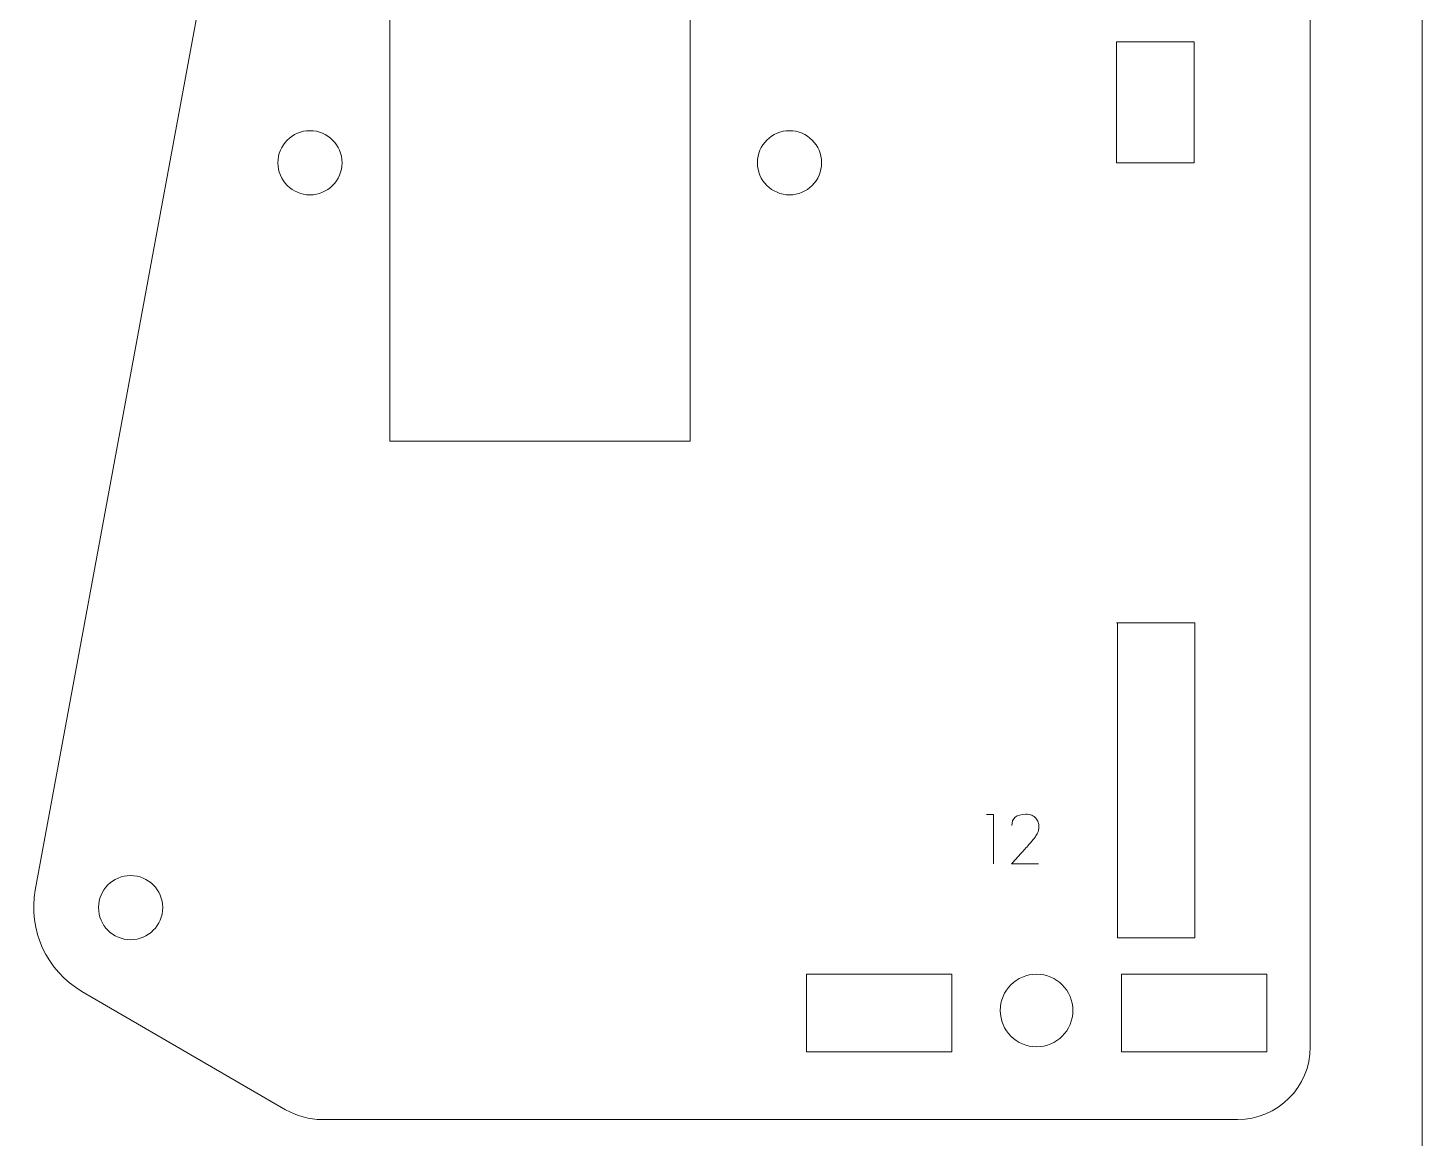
# Model space of a CAD drawing. Header units: millimetres. Extents: x 1 to 3601, y 1 to 1216.
# Drawn here: x 744.9 to 802.5, y 153 to 198.8 of the extents above; entities that cross this region are included whole.
import ezdxf

# ---------------------------------------------------------------- set-up
doc = ezdxf.new("R2010")
doc.units = ezdxf.units.MM
doc.layers.get('0').update_dxf_attribs({"lineweight": 5})
doc.layers.add('MARCATGE', color=1, linetype='Continuous', lineweight=5)
doc.layers.add('TALL 1', color=4, linetype='Continuous', lineweight=5)

msp = doc.modelspace()

# ---------------------------------------------------------------- linework, layer by layer
msp.add_line((802.47, 1.483), (802.47, 301.483))
msp.add_open_spline([(794.852, 213.764), (795.648, 213.765), (796.411, 213.448), (796.974, 212.886), (796.974, 212.886), (797.536, 212.323), (797.852, 211.56), (797.852, 210.764), (797.852, 210.764), (797.852, 210.764), (797.852, 156.764), (797.852, 156.764), (797.852, 156.764), (797.852, 155.108), (796.509, 153.765), (794.852, 153.765), (794.852, 153.765), (794.852, 153.765), (757.052, 153.764), (757.052, 153.764), (757.052, 153.764), (756.523, 153.764), (756.003, 153.905), (755.546, 154.17), (755.546, 154.17), (755.546, 154.17), (747.139, 159.053), (747.139, 159.053), (747.139, 159.053), (745.677, 159.902), (744.907, 161.578), (745.214, 163.239), (745.214, 163.239), (745.214, 163.239), (754.102, 211.31), (754.102, 211.31), (754.102, 211.31), (754.365, 212.732), (755.606, 213.765), (757.052, 213.765), (757.052, 213.765), (757.052, 213.765), (794.852, 213.764), (794.852, 213.764)], degree=3, knots=[0, 0, 0, 0, 0.083333, 0.083333, 0.083333, 0.083333, 0.166667, 0.166667, 0.166667, 0.166667, 0.25, 0.25, 0.25, 0.25, 0.333333, 0.333333, 0.333333, 0.333333, 0.416667, 0.416667, 0.416667, 0.416667, 0.5, 0.5, 0.5, 0.5, 0.583333, 0.583333, 0.583333, 0.583333, 0.666667, 0.666667, 0.666667, 0.666667, 0.75, 0.75, 0.75, 0.75, 0.833333, 0.833333, 0.833333, 0.833333, 1, 1, 1, 1])
at = {"layer": 'MARCATGE'}
for points, knots in [([(785.523, 164.323), (785.692, 164.512), (785.846, 164.682), (785.983, 164.834), (785.983, 164.834), (786.041, 164.898), (786.099, 164.962), (786.157, 165.026), (786.157, 165.026), (786.214, 165.09), (786.266, 165.148), (786.312, 165.201), (786.312, 165.201), (786.358, 165.254), (786.397, 165.299), (786.428, 165.335), (786.428, 165.335), (786.459, 165.372), (786.477, 165.395), (786.483, 165.404), (786.483, 165.404), (786.494, 165.423), (786.509, 165.445), (786.528, 165.471), (786.528, 165.471), (786.547, 165.496), (786.565, 165.526), (786.583, 165.561), (786.583, 165.561), (786.601, 165.596), (786.616, 165.637), (786.629, 165.684), (786.629, 165.684), (786.643, 165.731), (786.649, 165.785), (786.649, 165.847), (786.649, 165.847), (786.649, 165.91), (786.639, 165.972), (786.618, 166.034), (786.618, 166.034), (786.597, 166.096), (786.565, 166.152), (786.522, 166.202), (786.522, 166.202), (786.479, 166.251), (786.423, 166.292), (786.354, 166.323), (786.354, 166.323), (786.286, 166.354), (786.202, 166.37), (786.104, 166.37), (786.104, 166.37), (785.907, 166.368), (785.762, 166.324), (785.668, 166.24), (785.668, 166.24), (785.575, 166.155), (785.529, 166.043), (785.529, 165.904), (785.529, 165.904), (785.529, 166.043), (785.575, 166.155), (785.668, 166.24), (785.668, 166.24), (785.762, 166.324), (785.907, 166.368), (786.104, 166.37), (786.104, 166.37), (786.202, 166.37), (786.286, 166.354), (786.354, 166.323), (786.354, 166.323), (786.423, 166.292), (786.479, 166.251), (786.522, 166.202), (786.522, 166.202), (786.565, 166.152), (786.597, 166.096), (786.618, 166.034), (786.618, 166.034), (786.639, 165.972), (786.649, 165.91), (786.649, 165.847), (786.649, 165.847), (786.649, 165.785), (786.643, 165.731), (786.629, 165.684), (786.629, 165.684), (786.616, 165.637), (786.601, 165.596), (786.583, 165.561), (786.583, 165.561), (786.565, 165.526), (786.547, 165.496), (786.528, 165.471), (786.528, 165.471), (786.509, 165.445), (786.494, 165.423), (786.483, 165.404), (786.483, 165.404), (786.477, 165.395), (786.459, 165.372), (786.428, 165.335), (786.428, 165.335), (786.397, 165.299), (786.358, 165.254), (786.312, 165.201), (786.312, 165.201), (786.266, 165.148), (786.214, 165.09), (786.157, 165.026), (786.157, 165.026), (786.099, 164.962), (786.041, 164.898), (785.983, 164.834), (785.983, 164.834), (785.846, 164.682), (785.692, 164.512), (785.523, 164.323), (785.523, 164.323), (785.523, 164.323), (786.635, 164.323), (786.635, 164.323), (786.635, 164.323), (786.635, 164.323), (785.523, 164.323), (785.523, 164.323)], [0, 0, 0, 0, 0.030303, 0.030303, 0.030303, 0.030303, 0.060606, 0.060606, 0.060606, 0.060606, 0.090909, 0.090909, 0.090909, 0.090909, 0.121212, 0.121212, 0.121212, 0.121212, 0.151515, 0.151515, 0.151515, 0.151515, 0.181818, 0.181818, 0.181818, 0.181818, 0.212121, 0.212121, 0.212121, 0.212121, 0.242424, 0.242424, 0.242424, 0.242424, 0.272727, 0.272727, 0.272727, 0.272727, 0.30303, 0.30303, 0.30303, 0.30303, 0.333333, 0.333333, 0.333333, 0.333333, 0.363636, 0.363636, 0.363636, 0.363636, 0.393939, 0.393939, 0.393939, 0.393939, 0.424242, 0.424242, 0.424242, 0.424242, 0.454545, 0.454545, 0.454545, 0.454545, 0.484848, 0.484848, 0.484848, 0.484848, 0.515152, 0.515152, 0.515152, 0.515152, 0.545455, 0.545455, 0.545455, 0.545455, 0.575758, 0.575758, 0.575758, 0.575758, 0.606061, 0.606061, 0.606061, 0.606061, 0.636364, 0.636364, 0.636364, 0.636364, 0.666667, 0.666667, 0.666667, 0.666667, 0.69697, 0.69697, 0.69697, 0.69697, 0.727273, 0.727273, 0.727273, 0.727273, 0.757576, 0.757576, 0.757576, 0.757576, 0.787879, 0.787879, 0.787879, 0.787879, 0.818182, 0.818182, 0.818182, 0.818182, 0.848485, 0.848485, 0.848485, 0.848485, 0.878788, 0.878788, 0.878788, 0.878788, 0.909091, 0.909091, 0.909091, 0.909091, 0.939394, 0.939394, 0.939394, 0.939394, 1, 1, 1, 1]), ([(784.775, 166.355), (784.775, 166.355), (784.484, 166.355), (784.484, 166.355), (784.484, 166.355), (784.484, 166.355), (784.775, 166.355), (784.775, 166.355), (784.775, 166.355), (784.775, 166.355), (784.775, 164.323), (784.775, 164.323), (784.775, 164.323), (784.775, 164.323), (784.775, 166.355), (784.775, 166.355)], [0, 0, 0, 0, 0.2, 0.2, 0.2, 0.2, 0.4, 0.4, 0.4, 0.4, 0.6, 0.6, 0.6, 0.6, 1, 1, 1, 1])]:
    msp.add_open_spline(points, degree=3, knots=knots, dxfattribs=at)
at = {"layer": 'TALL 1'}
for points, knots in [([(772.252, 204.764), (772.252, 204.764), (772.252, 181.764), (772.252, 181.764), (772.252, 181.764), (772.252, 181.764), (759.852, 181.764), (759.852, 181.764), (759.852, 181.764), (759.852, 181.764), (759.852, 204.764), (759.852, 204.764), (759.852, 204.764), (759.852, 204.764), (772.252, 204.764), (772.252, 204.764)], [0, 0, 0, 0, 0.2, 0.2, 0.2, 0.2, 0.4, 0.4, 0.4, 0.4, 0.6, 0.6, 0.6, 0.6, 1, 1, 1, 1]), ([(793.052, 198.256), (793.052, 198.256), (793.052, 193.256), (793.052, 193.256), (793.052, 193.256), (793.052, 193.256), (789.852, 193.256), (789.852, 193.256), (789.852, 193.256), (789.852, 193.256), (789.852, 198.256), (789.852, 198.256), (789.852, 198.256), (789.852, 198.256), (793.052, 198.256), (793.052, 198.256)], [0, 0, 0, 0, 0.2, 0.2, 0.2, 0.2, 0.4, 0.4, 0.4, 0.4, 0.6, 0.6, 0.6, 0.6, 1, 1, 1, 1]), ([(756.552, 191.94), (755.821, 191.939), (755.228, 192.533), (755.228, 193.264), (755.228, 193.264), (755.227, 193.996), (755.821, 194.589), (756.552, 194.589), (756.552, 194.589), (757.284, 194.589), (757.877, 193.996), (757.877, 193.265), (757.877, 193.265), (757.877, 192.533), (757.284, 191.94), (756.552, 191.94)], [0, 0, 0, 0, 0.2, 0.2, 0.2, 0.2, 0.4, 0.4, 0.4, 0.4, 0.6, 0.6, 0.6, 0.6, 1, 1, 1, 1]), ([(776.352, 191.94), (775.62, 191.939), (775.027, 192.533), (775.027, 193.264), (775.027, 193.264), (775.027, 193.996), (775.62, 194.589), (776.352, 194.589), (776.352, 194.589), (777.084, 194.589), (777.677, 193.996), (777.677, 193.265), (777.677, 193.265), (777.677, 192.533), (777.084, 191.94), (776.352, 191.94)], [0, 0, 0, 0, 0.2, 0.2, 0.2, 0.2, 0.4, 0.4, 0.4, 0.4, 0.6, 0.6, 0.6, 0.6, 1, 1, 1, 1]), ([(789.853, 174.264), (789.853, 174.264), (789.887, 174.264), (789.887, 174.264), (789.887, 174.264), (789.887, 174.264), (789.887, 161.264), (789.887, 161.264), (789.887, 161.264), (789.887, 161.264), (793.087, 161.264), (793.087, 161.264), (793.087, 161.264), (793.087, 161.264), (793.087, 174.264), (793.087, 174.264), (793.087, 174.264), (793.087, 174.264), (789.853, 174.264), (789.853, 174.264)], [0, 0, 0, 0, 0.166667, 0.166667, 0.166667, 0.166667, 0.333333, 0.333333, 0.333333, 0.333333, 0.5, 0.5, 0.5, 0.5, 0.666667, 0.666667, 0.666667, 0.666667, 1, 1, 1, 1]), ([(749.148, 161.187), (748.416, 161.187), (747.823, 161.78), (747.823, 162.512), (747.823, 162.512), (747.823, 163.244), (748.416, 163.837), (749.148, 163.837), (749.148, 163.837), (749.879, 163.837), (750.473, 163.244), (750.473, 162.512), (750.473, 162.512), (750.473, 161.78), (749.879, 161.187), (749.148, 161.187)], [0, 0, 0, 0, 0.2, 0.2, 0.2, 0.2, 0.4, 0.4, 0.4, 0.4, 0.6, 0.6, 0.6, 0.6, 1, 1, 1, 1]), ([(783.052, 159.764), (783.052, 159.764), (777.052, 159.764), (777.052, 159.764), (777.052, 159.764), (777.052, 159.764), (777.052, 156.564), (777.052, 156.564), (777.052, 156.564), (777.052, 156.564), (783.052, 156.564), (783.052, 156.564), (783.052, 156.564), (783.052, 156.564), (783.052, 159.764), (783.052, 159.764)], [0, 0, 0, 0, 0.2, 0.2, 0.2, 0.2, 0.4, 0.4, 0.4, 0.4, 0.6, 0.6, 0.6, 0.6, 1, 1, 1, 1]), ([(786.552, 156.765), (785.724, 156.765), (785.053, 157.436), (785.053, 158.264), (785.053, 158.264), (785.052, 159.093), (785.724, 159.764), (786.552, 159.764), (786.552, 159.764), (787.381, 159.764), (788.052, 159.093), (788.052, 158.265), (788.052, 158.265), (788.052, 157.436), (787.381, 156.765), (786.552, 156.765)], [0, 0, 0, 0, 0.2, 0.2, 0.2, 0.2, 0.4, 0.4, 0.4, 0.4, 0.6, 0.6, 0.6, 0.6, 1, 1, 1, 1]), ([(796.052, 159.764), (796.052, 159.764), (790.052, 159.764), (790.052, 159.764), (790.052, 159.764), (790.052, 159.764), (790.052, 156.564), (790.052, 156.564), (790.052, 156.564), (790.052, 156.564), (796.052, 156.564), (796.052, 156.564), (796.052, 156.564), (796.052, 156.564), (796.052, 159.764), (796.052, 159.764)], [0, 0, 0, 0, 0.2, 0.2, 0.2, 0.2, 0.4, 0.4, 0.4, 0.4, 0.6, 0.6, 0.6, 0.6, 1, 1, 1, 1])]:
    msp.add_open_spline(points, degree=3, knots=knots, dxfattribs=at)

doc.saveas('drawing.dxf')
